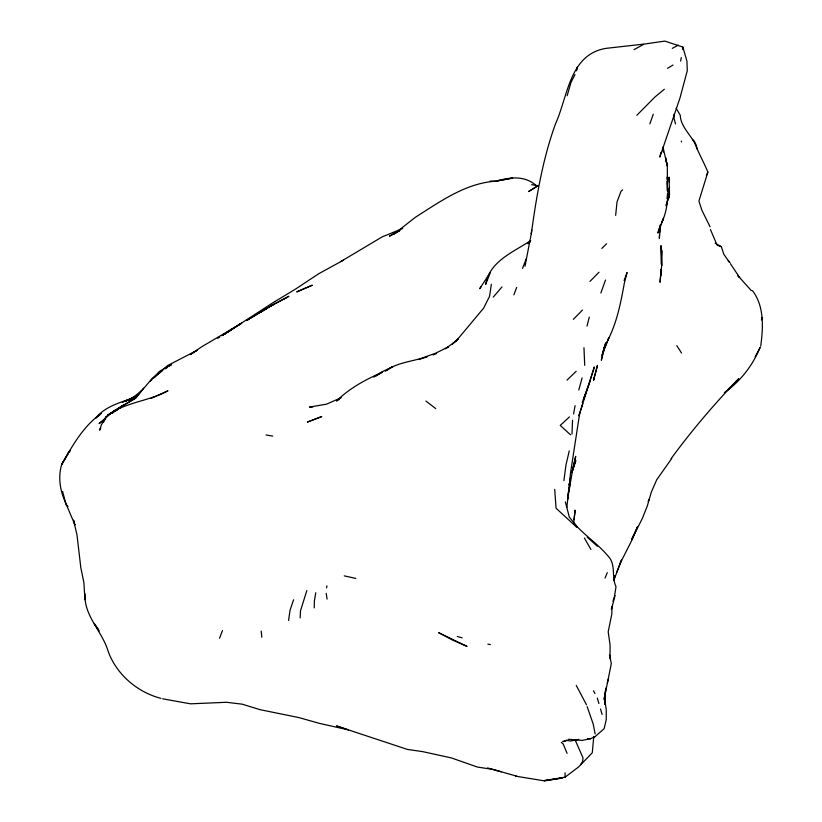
<?xml version="1.0" encoding="UTF-8"?>
<svg xmlns="http://www.w3.org/2000/svg" width="822" height="822" viewBox="0 0 822 822"><rect width="100%" height="100%" fill="white"/><g stroke="black" fill="none" stroke-linecap="round" stroke-linejoin="round"><path stroke-width="1.23" d="M611.948 606.78L611.845 613.859L608.188 631.789L610.099 645.054L609.986 658.237L609.472 655M661.186 269.369L661.104 275.082L660.96 270.613M314.23 607.879L314.384 600.954L315.761 592.744M160.978 698.361C137.48 692.36 116.457 674.41 108.185 651.384C102.421 631.522 83.525 615.596 85.077 593.854M571.978 434.057L572.533 420.248M661.278 264.109L661.823 250.474L661.659 265.681L660.045 282.316L661.104 269.411M288.573 620.466L290.022 610.284L293.588 599.752M300.133 617.949L300.492 610.818L306.832 590.576M659.521 234.753L659.336 238.318L660.59 224.355M659.645 232.369L660.015 225.249M584.719 365.338L583.959 347.747M565.341 501.882L569.358 517.192L577.404 527.046M682.722 49.484L682.866 47.08L664.823 41.1L644.777 43.987M593.731 736.872L592.282 752.798L578.585 766.947L565.176 777.129L544.051 780.633L562.669 777.992M566.882 507.308L570.56 472.763L579.664 413.466L594.337 366.972L589.066 383.617M615.647 215.354L617.034 201.893L621.042 191.228L622.593 189.841M666.467 203.435L666.2 205.87L669.498 194.084L669.046 177.09L669.272 181.991M667.012 198.544L667.546 193.653M667.813 191.207L668.091 188.762C667.783 200.075 666.93 211.912 661.823 222.176L663.498 218.385L657.888 233.099L658.997 228.537M574.085 519.586L575.123 510.092L573.602 523.604M611.691 606.862L611.404 609.318L615.082 595.611M604.992 695.874L605.156 704.444L604.992 695.874L605.886 688.322M531.783 229.955L531.3 233.767C536.427 196.581 542.643 159.355 555.456 123.937C567.992 96.585 569.225 54.427 606.009 48.364L643.503 44.141M568.916 488.381L567.55 499.519L572.513 470.41L575.698 456.313L572.225 471.448L575.79 460.577L571.835 472.558M563.882 480.654L565.988 464.944L569.245 450.898M491.34 284.248L489.552 296.372L483.542 308.229L456.385 340.76L452.347 344.058L458.286 338.613L456.385 340.76L445.442 348.713L448.442 346.894L435.506 353.255L421.049 358.413C409.459 361.814 396.646 363.17 386.535 370.321M568.803 491.433L569.81 484.898M569.615 482.843L569.266 485.103L569.697 482.699M569.975 480.582L570.324 478.332M605.855 688.209L604.098 699.409L611.332 663.498L609.616 655.206M326.57 587.956L326.93 585.778M573.592 413.949L575.092 405.636M569.327 484.98L570.499 478.743M525.011 266.236L531.402 233.088M680.606 61.126L681.294 57.519M602.567 354.282L601.355 360.252L605.68 342.856L602.053 355.361L608.876 337.626L604.56 347.973M603.05 351.898L604.026 347.12M660.816 152.697L659.861 157.074L679.948 98.095L687.284 70.661L686.935 61.157L682.866 47.08M760.71 346.185C763.186 327.844 764.46 306.349 752.562 290.783L751.195 290.454L737.92 275.709L739.656 277.569L730.419 263.708M586.99 326.128L589.302 317.128M614.599 595.796L615.997 586.641C611.321 577.054 616.192 564.406 608.218 556.247C598.241 544.215 584.935 535.615 574.568 523.922M593.515 380.216L597.471 365.41L593.515 380.216L594.327 377.236M578.801 390.018L582.099 377.935M631.532 539.879L642.383 518.363L647.397 505.715L651.301 492.183L656.686 479.822L671.728 458.491M761.419 319.933L762.097 317.528M607.283 683.02L608.547 678.602M576.397 70.651L577.434 67.065L576.366 70.723M567.139 95.753L571.064 82.241L574.989 74.555M666.385 204.863L669.498 194.084L669.129 197.979L669.498 186.882M676.146 108.216L680.256 115.265C680.667 126.403 690.223 134.233 695.001 143.747C698.803 153.478 703.889 162.407 707.876 172.075L698.906 201.082L701.916 210.309L710.064 226.79M612.965 601.18L614.27 596.875M578.986 415.603L582.777 403.499M578.955 415.696L579.664 413.466M613.633 580.157L615.072 575.647L613.561 580.311M613.746 580.147L614.466 577.958L613.674 580.291M588.716 384.675L583.486 399.379L590.155 381.059M613.736 580.558L621.545 559.957L616.562 572.626M649.853 123.834L653.284 114.248M600.882 292.981L605.485 280.086M624.104 280.549L627.063 272.483L624.278 283.487C620.744 302.917 616.901 322.614 607.766 340.318M585.747 393.419L582.192 402.348M513.884 294.862L516.658 287.392M219.556 638.221L222.454 630.566M522.525 268.455L526.131 258.94M605.002 578.072L607.304 572.657M706.345 175.538L707.876 172.075M631.882 538.831L637.471 526.902L632.272 539.407L620.271 563.142M100.736 427.943L99.637 430.183L101.332 424.995L106.244 416.692L104.343 419.384M103.49 422.323L106.244 416.692M755.141 356.82L760.155 347.377C752.685 365.42 740.468 381.429 724.357 392.587M101.322 413.425C83.299 426.073 72.223 445.945 61.609 464.718C58.177 476.472 59.77 488.669 64.352 499.879M648.096 501.317L649.401 499.16M528.638 243.62L530.663 240.558M568.31 739.266L582.13 740.406L590.576 738.721L594.779 736.594M580.692 764.419L582.551 761.706L583.004 757.874L575.112 739.862M671.132 458.604C691.734 430.492 714.503 403.736 738.762 378.654L727.234 390.327M481.209 286.662L479.688 288.686L490.487 272.236L485.638 284.402C489.593 261.242 513.113 252.292 530.396 240.754M143.501 388.138L135.404 398.341L120.269 407.157L135.404 398.341L152.193 378.397L162.766 370.167L154.176 377.76M493.241 297.122L502.016 286.888M67.979 453.138L70.394 450.528M150.354 381.141L159.232 371.554L171.438 364.619L169.435 365.995M636.803 115.327L654.918 97.027L664.33 89.228M529.625 241.812L527.878 243.641L529.81 242.058M573.376 319.347L582.408 310.089M589.949 281.412L599.002 272.246M601.838 248.419L606.605 243.754M567.026 380.093L576.171 371.308M569.461 416.918L560.234 425.416L570.55 434.828M594.214 737.416L604.139 728.662L606.246 719.692L606.246 709.499L605.105 702.512M160.156 371.945L167.462 365.646L197.044 350.347L190.211 354.642L201.452 346.935L241.689 323.19L221.745 335.756M107.25 415.511L120.711 407.352L107.25 415.511C125.088 402.163 148.628 401.372 167.965 390.779L157.279 395.629M141.435 390.697L129.773 400.406L131.9 399.348M100.479 414.267L95.784 418.1C105.093 406.448 119.745 402.657 133.205 398.074M112.213 413.322L114.186 411.812M104.99 419.21L99.092 423.597L114.248 410.62L123.228 405.308L119.344 408.185M538.102 185.659L528.669 191.505L538.102 185.659L531.649 184.724M165.428 368.77L167.431 367.383M224.54 334.164L233.294 328.379M373.712 377.113L381.018 372.335L392.669 366.715L385.374 371.184M223.296 334.862L231.67 329.417M223.194 334.944L274.938 301.427M228.752 331.297L240.281 323.817M396.183 232.647L394.272 233.89L415.305 217.327C439.821 201.811 465.098 183.512 494.731 181.261M398.105 231.403L400.016 230.16M217.738 338.304L219.741 337.03M340.668 261.622L382.189 236.88L402.759 228.454M274.589 301.756L295.797 288.923L318.628 273.777L343.421 260.204M339.517 399.245L336.547 401.044C349.648 388.025 365.924 379.425 382.631 372.078L376.075 375.962M667.485 68.318L673.043 65.041M399.79 230.109L389.453 236.161L399.461 230.992M136.74 395.454L125.006 401.362M634.009 49.659L644.016 44.172M672.283 48.385L678.345 45.128M286.179 297.77L270.489 306.133L288.964 296.269L283.015 299.455M341.192 397.694L326.406 404.208L309.452 407.075L312.833 406.982M151.022 398.454L156.231 396.101M124.985 401.496L132.763 398.125L122.355 402.122L134.13 397.478M433.091 354.929L436.636 353.501M566.399 740.386L562.772 741.67L567.447 740.314M418.84 359.533L427.163 356.902M578.729 739.348L570.571 741.043L566.358 740.314M561.159 778.136L544.637 780.9L515.723 776.173M587.453 738.68L590.576 738.721M490.2 181.046L494.546 181.251L512.702 178.076L495.81 181.292C509.013 177.285 523.871 175.25 535.358 184.827M266.081 434.972L272.75 436.112M162.643 698.803L190.488 703.827L226.584 702.286L242.141 704.156L260.142 709.684L298.818 717.565L319.234 723.329L348.466 729.905L336.537 725.949L407.404 749.417L422.652 751.627L451.37 757.915L477.407 767.06L492.573 769.351L516.812 776.194M487.847 644.14L490.374 644.612M344.264 575.862L355.792 578.421M487.549 767.943L501.266 771.766M457.248 636.485L462.098 637.851M729.402 262.228L723.822 254.275L721.356 246.703L717.103 245.182L710.455 229.544M715.181 243.23L721.356 246.703M425.919 401.054L435.742 408.585M561.272 742.43L563.183 743.992L567.088 753.342M67.99 506.383L66.13 504.739L62.636 491.587M587.175 537.146L597.419 546.281M576.736 527.262L556.052 508.222L554.706 489.306M692.422 139.411L694.282 141.107L696.419 145.586L697.046 148.977M728.22 260.882L730.07 262.598M98.311 629.508L94.345 623.764L99.277 630.936M676.804 345.672L681.541 353.028M593.443 690.809L594.994 693.501M584.391 538.009L590.915 549.486M576.253 685.404L586.497 704.824M681.222 141.055L681.623 141.898M64.496 500.269L74.966 524.929L73.548 520.162L76.991 534.906L80.813 567.642L83.916 582.736L84.913 599.639M600.512 709.006L602.115 714.472M597.306 698.063L598.889 703.519M587.144 706.632L593.196 724.028L595.138 733.943M675.52 123.947L674.112 118.635L673.989 114.34M326.19 593.32L327.094 599.104M662.974 147.046L667.32 166.034L667.443 191.064L667.032 181.333M666.981 177.203L667.31 179.556M662.933 148.484L663.303 152.049M261.211 631.101L261.797 637.225M565.043 772.834L565.176 777.129M61.917 463.793L61.609 464.718L69.901 450.507L61.917 463.793M118.728 408.38L115.789 410.774L118.728 408.38M266.482 308.507L246.682 320.508L266.482 308.507M273.562 304.387L259.896 312.504L273.562 304.387M298.612 291.009L296.721 291.923L312.278 285.224L298.612 291.009M321.659 416.61L307.52 422.025L321.659 416.61M117.135 409.541L115.203 410.27L117.854 409.284L117.135 409.541M466.845 646.308L453.169 640.328L438.671 632.683L466.845 646.308M666.611 162.571L665.491 157.495L667.32 166.034L666.611 162.571M661.515 261.149L661.011 245.624L661.659 265.681L661.515 261.149"/></g></svg>
